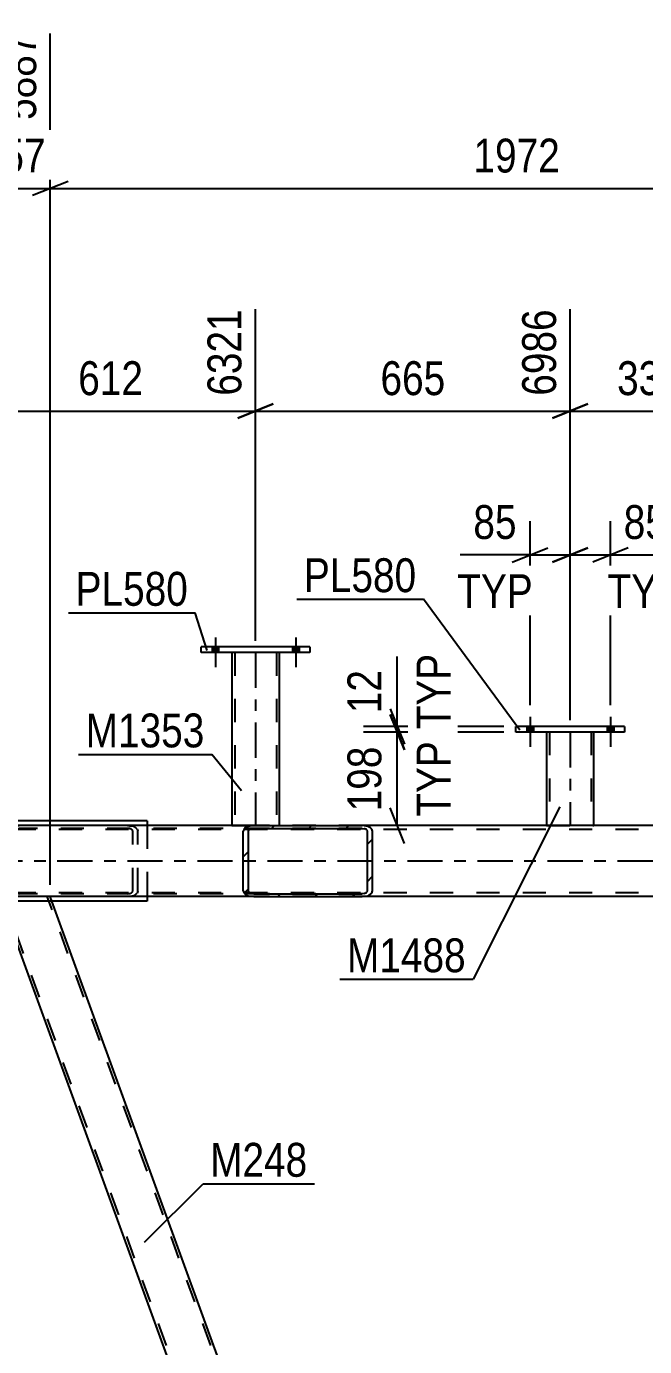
# Model space of a CAD drawing. Header units: millimetres. Extents: x -834 to 355, y -855 to -14.
# Drawn here: x -564.3 to -512.1, y -303.2 to -191.5 of the extents above; entities that cross this region are included whole.
import ezdxf

# ---------------------------------------------------------------- set-up
doc = ezdxf.new("R2010")
doc.units = ezdxf.units.MM
doc.linetypes.add('DXK_LINE_DOT2', pattern=[3.9198, 1.9599, -1.9599])
doc.linetypes.add('DXK_LINE_DOT3', pattern=[5.9187, 2.979, -0.9799, 0.9799, -0.9799])
doc.styles.add('Arial Narrow', font='ARIALN.TTF', dxfattribs={"height": 0.2})

# ---------------------------------------------------------------- blocks, each defined once
blk = doc.blocks.new('Part-570384938-35324 - 35208')
at = {"color": 2, "linetype": 'Continuous'}
for p, q in [((-576.98, -258.72), (-576.98, -259.12)), ((-554.13, -258.72), (-576.98, -258.72)), ((-554.13, -258.72), (-554.13, -259.12)), ((-576.98, -265.12), (-576.98, -265.52)), ((-554.13, -265.52), (-576.98, -265.52)), ((-554.13, -265.12), (-554.13, -265.52))]:
    blk.add_line(p, q, dxfattribs=at)
at = {"color": 7, "linetype": 'DXK_LINE_DOT2'}
for p, q in [((-576.98, -259.12), (-576.98, -265.12)), ((-554.13, -259.12), (-554.13, -265.12))]:
    blk.add_line(p, q, dxfattribs=at)
blk = doc.blocks.new('Part-570384938-35298 - 35208')
at = {"color": 7, "linetype": 'DXK_LINE_DOT2'}
for p, q in [((-562.33, -265.12), (-566.59, -265.12)), ((-523.02, -384.12), (-566.34, -265.12)), ((-519.28, -384.12), (-562.59, -265.12)), ((-562.19, -265.52), (-562.33, -265.12))]:
    blk.add_line(p, q, dxfattribs=at)
at = {"color": 2, "linetype": 'Continuous'}
for p, q in [((-520.19, -380.92), (-562.19, -265.52)), ((-523.42, -383.72), (-565.42, -268.33))]:
    blk.add_line(p, q, dxfattribs=at)
blk = doc.blocks.new('Part-570384938-35435 - 35208')
at = {"color": 2, "linetype": 'Continuous'}
for p, q in [((-546.98, -244.48), (-546.98, -259.12)), ((-542.98, -244.48), (-542.98, -259.12))]:
    blk.add_line(p, q, dxfattribs=at)
at = {"color": 7, "linetype": 'DXK_LINE_DOT2'}
for p, q in [((-542.98, -244.48), (-546.98, -244.48)), ((-546.94, -244.48), (-546.98, -244.48)), ((-546.74, -244.48), (-546.74, -259.12)), ((-543.22, -244.48), (-543.22, -259.12)), ((-546.98, -259.12), (-546.98, -259.12)), ((-546.98, -259.12), (-542.98, -259.12)), ((-542.98, -259.12), (-542.98, -259.12)), ((-542.98, -259.12), (-542.98, -259.12))]:
    blk.add_line(p, q, dxfattribs=at)
at = {"color": 7, "linetype": 'DXK_LINE_DOT3'}
blk.add_line((-544.98, -244.48), (-544.98, -259.12), dxfattribs=at)
blk = doc.blocks.new('Part-570384938-35318 - 35208')
at = {"linetype": 'Continuous'}
h = blk.add_hatch(dxfattribs=at)
h.set_pattern_fill('', scale=0.7, style=0, pattern_type=0)
h.set_pattern_definition([(45, (-545.9485, -264.825), (-1.57154, 1.57154), [])])
h.paths.add_polyline_path([(-546.02, -264.64), (-545.95, -264.82), (-545.76, -264.98), (-545.48, -265.08), (-545.14, -265.12), (-535.97, -265.12), (-535.64, -265.08), (-535.35, -264.98), (-535.16, -264.82), (-535.1, -264.64), (-535.1, -259.6), (-535.16, -259.42), (-535.35, -259.26), (-535.64, -259.16), (-535.97, -259.12), (-545.14, -259.12), (-545.48, -259.16), (-545.76, -259.26), (-545.95, -259.42), (-546.02, -259.6)])
h.paths.add_polyline_path([(-545.55, -259.51), (-545.45, -259.43), (-545.31, -259.38), (-545.14, -259.36), (-535.97, -259.36), (-535.8, -259.38), (-535.66, -259.43), (-535.57, -259.51), (-535.53, -259.6), (-535.53, -264.64), (-535.57, -264.73), (-535.66, -264.81), (-535.8, -264.86), (-535.97, -264.88), (-545.14, -264.88), (-545.31, -264.86), (-545.45, -264.81), (-545.55, -264.73), (-545.58, -264.64), (-545.58, -259.6)])
at = {"color": 2, "linetype": 'Continuous'}
for p, q in [((-565.55, -259.6), (-565.52, -259.42)), ((-565.55, -264.64), (-565.55, -259.6)), ((-565.52, -259.42), (-565.43, -259.26)), ((-565.43, -259.26), (-565.28, -259.16)), ((-565.28, -259.16), (-565.26, -259.15)), ((-565.26, -259.15), (-564.97, -259.12)), ((-545.14, -259.12), (-564.97, -259.12)), ((-545.95, -259.42), (-546.02, -259.6)), ((-546.02, -264.64), (-546.02, -259.6)), ((-545.58, -259.6), (-545.55, -259.51)), ((-545.58, -264.64), (-545.58, -259.6)), ((-545.14, -259.12), (-545.48, -259.16)), ((-545.31, -259.38), (-545.14, -259.36)), ((-545.14, -259.12), (-535.97, -259.12)), ((-545.14, -259.36), (-535.97, -259.36)), ((-535.64, -259.16), (-535.97, -259.12)), ((-535.97, -259.36), (-535.8, -259.38)), ((-535.57, -259.51), (-535.53, -259.6)), ((-535.53, -264.64), (-535.53, -259.6)), ((-535.1, -259.6), (-535.16, -259.42)), ((-535.1, -264.64), (-535.1, -259.6)), ((-565.52, -264.82), (-565.55, -264.64)), ((-546.02, -264.64), (-545.95, -264.82)), ((-545.55, -264.73), (-545.58, -264.64)), ((-535.53, -264.64), (-535.57, -264.73)), ((-535.16, -264.82), (-535.1, -264.64)), ((-565.43, -264.98), (-565.52, -264.82)), ((-565.28, -265.08), (-565.43, -264.98)), ((-565.26, -265.09), (-565.28, -265.08)), ((-564.97, -265.12), (-565.26, -265.09)), ((-545.14, -265.12), (-564.97, -265.12)), ((-545.48, -265.08), (-545.14, -265.12)), ((-545.14, -264.88), (-545.31, -264.86)), ((-545.14, -264.88), (-535.97, -264.88)), ((-545.14, -265.12), (-535.97, -265.12)), ((-535.8, -264.86), (-535.97, -264.88)), ((-535.97, -265.12), (-535.64, -265.08))]:
    blk.add_line(p, q, dxfattribs=at)
at = {"color": 7, "linetype": 'DXK_LINE_DOT2'}
for p, q in [((-565.32, -259.51), (-565.34, -259.6)), ((-565.34, -264.64), (-565.34, -259.6)), ((-565.28, -259.43), (-565.32, -259.51)), ((-565.14, -259.38), (-565.28, -259.43)), ((-565.28, -259.43), (-565.28, -264.81)), ((-565.26, -265.09), (-565.26, -259.15)), ((-564.97, -259.36), (-565.14, -259.38)), ((-535.97, -259.36), (-564.97, -259.36)), ((-555.8, -259.12), (-555.47, -259.16)), ((-555.63, -259.38), (-555.8, -259.36)), ((-555.36, -259.6), (-555.4, -259.51)), ((-555.36, -264.64), (-555.36, -259.6)), ((-554.99, -259.42), (-554.93, -259.6)), ((-554.93, -264.64), (-554.93, -259.6)), ((-535.97, -259.12), (-545.14, -259.12)), ((-565.34, -264.64), (-565.32, -264.73)), ((-555.4, -264.73), (-555.36, -264.64)), ((-554.93, -264.64), (-554.99, -264.82)), ((-565.32, -264.73), (-565.28, -264.81)), ((-565.28, -264.81), (-565.14, -264.86)), ((-565.14, -264.86), (-564.97, -264.88)), ((-535.97, -264.88), (-564.97, -264.88)), ((-555.8, -264.88), (-555.63, -264.86)), ((-555.47, -265.08), (-555.8, -265.12)), ((-535.97, -265.12), (-545.14, -265.12))]:
    blk.add_line(p, q, dxfattribs=at)
for centre, radius, start, end in [((-555.7, -259.78), 0.409, 41.9363, 80.4819), ((-555.6, -259.96), 0.817, 41.9363, 80.4819), ((-555.7, -264.46), 0.409, 279.5182, 318.0638), ((-555.6, -264.28), 0.817, 279.5182, 318.0638)]:
    blk.add_arc(centre, radius, start, end, dxfattribs=at)
at = {"color": 2, "linetype": 'Continuous'}
for centre, radius, start, end in [((-545.34, -259.96), 0.817, 99.5182, 138.0638), ((-545.24, -259.78), 0.409, 99.5182, 138.0638), ((-535.87, -259.78), 0.409, 41.9363, 80.4819), ((-535.77, -259.96), 0.817, 41.9363, 80.4819), ((-545.34, -264.28), 0.817, 221.9363, 260.4819), ((-545.24, -264.46), 0.409, 221.9363, 260.4819), ((-535.87, -264.46), 0.409, 279.5182, 318.0638), ((-535.77, -264.28), 0.817, 279.5182, 318.0638)]:
    blk.add_arc(centre, radius, start, end, dxfattribs=at)
blk = doc.blocks.new('Part-570384938-35436 - 35208')
at = {"color": 2, "linetype": 'Continuous'}
for p, q in [((-540.38, -244), (-549.58, -244)), ((-549.58, -244.48), (-549.58, -244)), ((-540.38, -244.48), (-549.58, -244.48)), ((-540.38, -244), (-540.38, -244.48))]:
    blk.add_line(p, q, dxfattribs=at)
blk = doc.blocks.new('Part-570384938-35464 - 35208')
at = {"color": 2, "linetype": 'Continuous'}
for p, q in [((-520.38, -251.21), (-520.38, -259.12)), ((-516.38, -259.12), (-516.38, -251.21))]:
    blk.add_line(p, q, dxfattribs=at)
at = {"color": 7, "linetype": 'DXK_LINE_DOT2'}
for p, q in [((-516.38, -251.21), (-520.38, -251.21)), ((-520.35, -251.21), (-520.38, -251.21)), ((-520.14, -251.21), (-520.14, -259.12)), ((-516.62, -251.21), (-516.62, -259.12)), ((-520.38, -259.12), (-516.38, -259.12))]:
    blk.add_line(p, q, dxfattribs=at)
at = {"color": 7, "linetype": 'DXK_LINE_DOT3'}
blk.add_line((-518.38, -251.21), (-518.38, -259.12), dxfattribs=at)
blk = doc.blocks.new('Part-570384938-35465 - 35208')
at = {"color": 2, "linetype": 'Continuous'}
for p, q in [((-513.78, -250.73), (-522.98, -250.73)), ((-522.98, -251.21), (-522.98, -250.73)), ((-513.78, -251.21), (-522.98, -251.21)), ((-513.78, -250.73), (-513.78, -251.21))]:
    blk.add_line(p, q, dxfattribs=at)
blk = doc.blocks.new('Bolt-570384938-35584 - 35208')
at = {"linetype": 'Continuous'}
for points in [[(-521.5, -250.73), (-522.06, -250.73), (-522.06, -251.21), (-521.5, -251.21)], [(-521.5, -250.73), (-522.06, -250.73), (-522.06, -251.21), (-521.5, -251.21)], [(-514.7, -250.73), (-515.26, -250.73), (-515.26, -251.21), (-514.7, -251.21)], [(-514.7, -250.73), (-515.26, -250.73), (-515.26, -251.21), (-514.7, -251.21)]]:
    blk.add_hatch(color=1, dxfattribs=at).paths.add_polyline_path(points)
at = {"color": 1, "linetype": 'Continuous'}
for p, q in [((-521.78, -249.93), (-521.78, -252.45)), ((-521.78, -249.93), (-521.78, -252.45)), ((-514.98, -249.93), (-514.98, -252.45)), ((-514.98, -249.93), (-514.98, -252.45)), ((-522.06, -250.73), (-522.06, -251.21)), ((-522.06, -250.73), (-522.06, -251.21)), ((-521.5, -250.73), (-521.5, -251.21)), ((-521.5, -250.73), (-521.5, -251.21)), ((-515.26, -250.73), (-515.26, -251.21)), ((-515.26, -250.73), (-515.26, -251.21)), ((-514.7, -250.73), (-514.7, -251.21)), ((-514.7, -250.73), (-514.7, -251.21))]:
    blk.add_line(p, q, dxfattribs=at)
blk = doc.blocks.new('Part-570384938-35505 - 35208')
at = {"color": 7, "linetype": 'DXK_LINE_DOT2'}
for p, q in [((-97.1, -259.44), (-797.81, -259.44)), ((-535.97, -259.12), (-595.14, -259.12)), ((-97.1, -264.8), (-797.81, -264.8)), ((-535.97, -265.12), (-595.14, -265.12))]:
    blk.add_line(p, q, dxfattribs=at)
at = {"color": 2, "linetype": 'Continuous'}
for p, q in [((-510, -259.12), (-535.97, -259.12)), ((-510, -265.12), (-535.97, -265.12))]:
    blk.add_line(p, q, dxfattribs=at)
at = {"color": 7, "linetype": 'DXK_LINE_DOT3'}
blk.add_line((-97.1, -262.12), (-797.81, -262.12), dxfattribs=at)
blk = doc.blocks.new('Bolt-570384938-35571 - 35208')
at = {"linetype": 'Continuous'}
for points in [[(-548.1, -244), (-548.66, -244), (-548.66, -244.48), (-548.1, -244.48)], [(-548.1, -244), (-548.66, -244), (-548.66, -244.48), (-548.1, -244.48)], [(-541.3, -244), (-541.86, -244), (-541.86, -244.48), (-541.3, -244.48)], [(-541.3, -244), (-541.86, -244), (-541.86, -244.48), (-541.3, -244.48)]]:
    blk.add_hatch(color=1, dxfattribs=at).paths.add_polyline_path(points)
at = {"color": 1, "linetype": 'Continuous'}
for p, q in [((-548.38, -243.2), (-548.38, -245.72)), ((-548.38, -243.2), (-548.38, -245.72)), ((-541.58, -243.2), (-541.58, -245.72)), ((-541.58, -243.2), (-541.58, -245.72)), ((-548.66, -244), (-548.66, -244.48)), ((-548.66, -244), (-548.66, -244.48)), ((-548.1, -244), (-548.1, -244.48)), ((-548.1, -244), (-548.1, -244.48)), ((-541.86, -244), (-541.86, -244.48)), ((-541.86, -244), (-541.86, -244.48)), ((-541.3, -244), (-541.3, -244.48)), ((-541.3, -244), (-541.3, -244.48))]:
    blk.add_line(p, q, dxfattribs=at)
blk = doc.blocks.new('StraightDimension-570384938-42900 - 35208')
at = {"color": 7, "linetype": 'Continuous'}
for p, q in [((-544.98, -243.48), (-544.98, -215.44)), ((-518.38, -250.21), (-518.38, -215.44)), ((-543.48, -223.45), (-546.48, -224.65)), ((-544.98, -224.05), (-518.38, -224.05)), ((-519.88, -224.65), (-516.88, -223.45))]:
    blk.add_line(p, q, dxfattribs=at)
at = {"color": 0}
blk.add_wipeout([(-528.34, -223.3), (-528.34, -219.1), (-535.02, -219.1), (-535.02, -223.3)], dxfattribs=at)
at = {"color": 3, "style": 'Arial Narrow'}
blk.add_text('665', height=2.863, dxfattribs=at).set_placement((-534.42, -222.7))
at = {"color": 0, "linetype": 'Continuous'}
blk.add_wipeout([(-518.98, -214.84), (-523.18, -214.84), (-523.18, -223.35), (-518.98, -223.35)], dxfattribs=at)
at = {"color": 3, "linetype": 'Continuous', "style": 'Arial Narrow'}
blk.add_text('6986', height=2.863, rotation=90.0002, dxfattribs=at).set_placement((-519.58, -222.75))
blk = doc.blocks.new('StraightDimension-570384938-42901 - 35208')
at = {"color": 7, "linetype": 'Continuous'}
for p, q in [((-569.47, -250.21), (-569.47, -210.94)), ((-544.98, -243.48), (-544.98, -215.44)), ((-567.97, -223.45), (-570.97, -224.65)), ((-569.47, -224.05), (-544.98, -224.05)), ((-546.48, -224.65), (-543.48, -223.45))]:
    blk.add_line(p, q, dxfattribs=at)
at = {"color": 0}
blk.add_wipeout([(-553.88, -223.3), (-553.88, -219.1), (-560.57, -219.1), (-560.57, -223.3)], dxfattribs=at)
at = {"color": 3, "style": 'Arial Narrow'}
blk.add_text('612', height=2.863, dxfattribs=at).set_placement((-559.97, -222.7))
at = {"color": 0, "linetype": 'Continuous'}
blk.add_wipeout([(-545.58, -214.84), (-549.78, -214.84), (-549.78, -223.35), (-545.58, -223.35)], dxfattribs=at)
at = {"color": 3, "linetype": 'Continuous', "style": 'Arial Narrow'}
blk.add_text('6321', height=2.863, rotation=90.0002, dxfattribs=at).set_placement((-546.18, -222.75))
blk = doc.blocks.new('StraightDimension-570384938-46759 - 35208')
at = {"color": 7, "linetype": 'Continuous'}
for p, q in [((-521.78, -248.93), (-521.78, -233.37)), ((-518.38, -250.21), (-518.38, -233.37)), ((-523.28, -236.82), (-520.28, -235.62)), ((-516.88, -235.62), (-519.88, -236.82)), ((-521.78, -236.22), (-527.69, -236.22)), ((-521.78, -236.22), (-527.69, -236.22)), ((-521.78, -236.22), (-518.38, -236.22))]:
    blk.add_line(p, q, dxfattribs=at)
at = {"color": 0}
blk.add_wipeout([(-522.31, -235.47), (-522.31, -231.27), (-527.17, -231.27), (-527.17, -235.47)], dxfattribs=at)
at = {"color": 0, "linetype": 'Continuous'}
blk.add_wipeout([(-520.94, -241.32), (-520.94, -237.12), (-528.53, -237.12), (-528.53, -241.32)], dxfattribs=at)
at = {"color": 3, "style": 'Arial Narrow'}
blk.add_text('85', height=2.863, dxfattribs=at).set_placement((-526.57, -234.87))
at = {"color": 3, "linetype": 'Continuous', "style": 'Arial Narrow'}
blk.add_text('TYP', height=2.863, dxfattribs=at).set_placement((-527.93, -240.72))
blk = doc.blocks.new('StraightDimension-570384938-46744 - 35208')
at = {"color": 7, "linetype": 'Continuous'}
for p, q in [((-533.6, -249.71), (-532.4, -252.71)), ((-523.98, -251.21), (-535.85, -251.21)), ((-533, -259.12), (-533, -251.21)), ((-532.4, -260.62), (-533.6, -257.62)), ((-521.38, -259.12), (-535.85, -259.12))]:
    blk.add_line(p, q, dxfattribs=at)
at = {"color": 0}
blk.add_wipeout([(-533.75, -251.82), (-537.95, -251.82), (-537.95, -258.51), (-533.75, -258.51)], dxfattribs=at)
at = {"color": 0, "linetype": 'Continuous'}
blk.add_wipeout([(-527.9, -251.37), (-532.1, -251.37), (-532.1, -258.96), (-527.9, -258.96)], dxfattribs=at)
at = {"color": 3, "linetype": 'Continuous', "style": 'Arial Narrow'}
blk.add_text('TYP', height=2.863, rotation=90.0002, dxfattribs=at).set_placement((-528.5, -258.36))
at = {"color": 3, "style": 'Arial Narrow'}
blk.add_text('198', height=2.863, rotation=90.0002, dxfattribs=at).set_placement((-534.35, -257.91))
blk = doc.blocks.new('StraightDimension-570384938-42899 - 35208')
at = {"color": 7, "linetype": 'Continuous'}
for p, q in [((-504.98, -243.48), (-504.98, -210.94)), ((-518.38, -250.21), (-518.38, -215.44)), ((-516.88, -223.45), (-519.88, -224.65)), ((-518.38, -224.05), (-504.98, -224.05)), ((-506.48, -224.65), (-503.48, -223.45))]:
    blk.add_line(p, q, dxfattribs=at)
at = {"color": 0}
blk.add_wipeout([(-508.34, -223.3), (-508.34, -219.1), (-515.02, -219.1), (-515.02, -223.3)], dxfattribs=at)
at = {"color": 3, "style": 'Arial Narrow'}
blk.add_text('335', height=2.863, dxfattribs=at).set_placement((-514.42, -222.7))
at = {"color": 0, "linetype": 'Continuous'}
blk.add_wipeout([(-505.58, -210.34), (-509.78, -210.34), (-509.78, -218.85), (-505.58, -218.85)], dxfattribs=at)
at = {"color": 3, "linetype": 'Continuous', "style": 'Arial Narrow'}
blk.add_text('7321', height=2.863, rotation=90.0002, dxfattribs=at).set_placement((-506.18, -218.25))
blk = doc.blocks.new('StraightDimension-570384938-46271 - 35208')
at = {"color": 7, "linetype": 'Continuous'}
for p, q in [((-562.33, -264.12), (-562.33, -192.11)), ((-483.47, -264.12), (-483.47, -196.61)), ((-560.83, -204.62), (-563.83, -205.82)), ((-562.33, -205.22), (-483.47, -205.22)), ((-484.97, -205.82), (-481.97, -204.62))]:
    blk.add_line(p, q, dxfattribs=at)
at = {"color": 0}
blk.add_wipeout([(-518.65, -204.47), (-518.65, -200.27), (-527.16, -200.27), (-527.16, -204.47)], dxfattribs=at)
at = {"color": 3, "style": 'Arial Narrow'}
blk.add_text('1972', height=2.863, dxfattribs=at).set_placement((-526.56, -203.87))
at = {"color": 0, "linetype": 'Continuous'}
blk.add_wipeout([(-484.07, -196.01), (-488.27, -196.01), (-488.27, -204.52), (-484.07, -204.52)], dxfattribs=at)
at = {"color": 3, "linetype": 'Continuous', "style": 'Arial Narrow'}
blk.add_text('7858', height=2.863, rotation=90.0002, dxfattribs=at).set_placement((-484.67, -203.92))
blk = doc.blocks.new('StraightDimension-570384938-46272 - 35208')
at = {"color": 7, "linetype": 'Continuous'}
for p, q in [((-562.33, -264.12), (-562.33, -192.11)), ((-568.6, -264.12), (-568.6, -196.61)), ((-570.1, -205.82), (-567.1, -204.62)), ((-568.6, -205.22), (-562.33, -205.22)), ((-560.83, -204.62), (-563.83, -205.82))]:
    blk.add_line(p, q, dxfattribs=at)
at = {"color": 0}
blk.add_wipeout([(-562.13, -204.47), (-562.13, -200.27), (-568.81, -200.27), (-568.81, -204.47)], dxfattribs=at)
at = {"color": 3, "style": 'Arial Narrow'}
blk.add_text('157', height=2.863, dxfattribs=at).set_placement((-568.21, -203.87))
at = {"color": 0, "linetype": 'Continuous'}
blk.add_wipeout([(-562.93, -191.51), (-567.13, -191.51), (-567.13, -200.02), (-562.93, -200.02)], dxfattribs=at)
at = {"color": 3, "linetype": 'Continuous', "style": 'Arial Narrow'}
blk.add_text('5887', height=2.863, rotation=90.0002, dxfattribs=at).set_placement((-563.53, -199.42))
blk = doc.blocks.new('StraightDimension-570384938-46743 - 35208')
at = {"color": 7, "linetype": 'Continuous'}
for p, q in [((-533, -250.73), (-533, -244.82)), ((-533, -250.73), (-533, -244.82)), ((-533.6, -249.23), (-532.4, -252.23)), ((-532.4, -252.71), (-533.6, -249.71)), ((-523.98, -250.73), (-535.85, -250.73)), ((-523.98, -251.21), (-535.85, -251.21)), ((-533, -251.21), (-533, -250.73))]:
    blk.add_line(p, q, dxfattribs=at)
at = {"color": 0, "linetype": 'Continuous'}
blk.add_wipeout([(-527.9, -243.98), (-532.1, -243.98), (-532.1, -251.57), (-527.9, -251.57)], dxfattribs=at)
at = {"color": 0}
blk.add_wipeout([(-533.75, -245.35), (-537.95, -245.35), (-537.95, -250.21), (-533.75, -250.21)], dxfattribs=at)
at = {"color": 3, "linetype": 'Continuous', "style": 'Arial Narrow'}
blk.add_text('TYP', height=2.863, rotation=90.0002, dxfattribs=at).set_placement((-528.5, -250.97))
at = {"color": 3, "style": 'Arial Narrow'}
blk.add_text('12', height=2.863, rotation=90.0002, dxfattribs=at).set_placement((-534.35, -249.61))
blk = doc.blocks.new('StraightDimension-570384938-46758 - 35208')
at = {"color": 7, "linetype": 'Continuous'}
for p, q in [((-518.38, -250.21), (-518.38, -233.37)), ((-514.98, -248.93), (-514.98, -233.37)), ((-519.88, -236.82), (-516.88, -235.62)), ((-513.48, -235.62), (-516.48, -236.82)), ((-518.38, -236.22), (-514.98, -236.22)), ((-514.98, -236.22), (-509.08, -236.22)), ((-514.98, -236.22), (-509.08, -236.22))]:
    blk.add_line(p, q, dxfattribs=at)
at = {"color": 0}
blk.add_wipeout([(-509.6, -235.47), (-509.6, -231.27), (-514.46, -231.27), (-514.46, -235.47)], dxfattribs=at)
at = {"color": 0, "linetype": 'Continuous'}
blk.add_wipeout([(-508.24, -241.32), (-508.24, -237.12), (-515.83, -237.12), (-515.83, -241.32)], dxfattribs=at)
at = {"color": 3, "style": 'Arial Narrow'}
blk.add_text('85', height=2.863, dxfattribs=at).set_placement((-513.86, -234.87))
at = {"color": 3, "linetype": 'Continuous', "style": 'Arial Narrow'}
blk.add_text('TYP', height=2.863, dxfattribs=at).set_placement((-515.23, -240.72))
blk = doc.blocks.new('Mark-570384938-47086 - 35208')
at = {"color": 30, "linetype": 'Continuous'}
for p in [(-541.49, -239.97), (-522.65, -251.04)]:
    blk.add_line(p, (-530.79, -239.97), dxfattribs=at)
at = {"color": 0}
blk.add_wipeout([(-531.39, -239.37), (-531.39, -236.37), (-540.89, -236.37), (-540.89, -239.37)], dxfattribs=at)
blk.add_wipeout([(-531.39, -239.37), (-531.39, -236.37), (-540.89, -236.37), (-540.89, -239.37)], dxfattribs=at)
at = {"color": 3, "style": 'Arial Narrow'}
blk.add_text('PL580', height=2.863, dxfattribs=at).set_placement((-540.89, -239.37))
blk = doc.blocks.new('Mark-570384938-46812 - 35208')
at = {"color": 30, "linetype": 'Continuous'}
for p in [(-560.79, -241.12), (-549.07, -244.31)]:
    blk.add_line(p, (-550.09, -241.12), dxfattribs=at)
at = {"color": 0}
blk.add_wipeout([(-550.69, -240.52), (-550.69, -237.52), (-560.19, -237.52), (-560.19, -240.52)], dxfattribs=at)
blk.add_wipeout([(-550.69, -240.52), (-550.69, -237.52), (-560.19, -237.52), (-560.19, -240.52)], dxfattribs=at)
at = {"color": 3, "style": 'Arial Narrow'}
blk.add_text('PL580', height=2.863, dxfattribs=at).set_placement((-560.19, -240.52))
blk = doc.blocks.new('Mark-570384938-47075 - 35208')
at = {"color": 30, "linetype": 'Continuous'}
for p in [(-519.27, -257.53), (-537.85, -272.12)]:
    blk.add_line(p, (-526.6, -272.12), dxfattribs=at)
at = {"color": 0}
blk.add_wipeout([(-527.2, -271.52), (-527.2, -268.52), (-537.25, -268.52), (-537.25, -271.52)], dxfattribs=at)
blk.add_wipeout([(-527.2, -271.52), (-527.2, -268.52), (-537.25, -268.52), (-537.25, -271.52)], dxfattribs=at)
at = {"color": 3, "style": 'Arial Narrow'}
blk.add_text('M1488', height=2.863, dxfattribs=at).set_placement((-537.25, -271.52))
blk = doc.blocks.new('Mark-570384938-38971 - 35208')
at = {"color": 30, "linetype": 'Continuous'}
for p, q in [((-554.37, -294.37), (-549.42, -289.42)), ((-549.42, -289.42), (-539.99, -289.42))]:
    blk.add_line(p, q, dxfattribs=at)
at = {"color": 0}
blk.add_wipeout([(-540.59, -288.82), (-540.59, -285.82), (-548.82, -285.82), (-548.82, -288.82)], dxfattribs=at)
blk.add_wipeout([(-540.59, -288.82), (-540.59, -285.82), (-548.82, -285.82), (-548.82, -288.82)], dxfattribs=at)
at = {"color": 3, "style": 'Arial Narrow'}
blk.add_text('M248', height=2.863, dxfattribs=at).set_placement((-548.82, -288.82))
blk = doc.blocks.new('Mark-570384938-46809 - 35208')
at = {"color": 30, "linetype": 'Continuous'}
for p in [(-559.94, -253.1), (-546.17, -256.18)]:
    blk.add_line(p, (-548.69, -253.1), dxfattribs=at)
at = {"color": 0}
blk.add_wipeout([(-549.29, -252.5), (-549.29, -249.5), (-559.34, -249.5), (-559.34, -252.5)], dxfattribs=at)
blk.add_wipeout([(-549.29, -252.5), (-549.29, -249.5), (-559.34, -249.5), (-559.34, -252.5)], dxfattribs=at)
at = {"color": 3, "style": 'Arial Narrow'}
blk.add_text('M1353', height=2.863, dxfattribs=at).set_placement((-559.34, -252.5))

msp = doc.modelspace()

# ---------------------------------------------------------------- block references
for name in ['Bolt-570384938-35571 - 35208', 'Part-570384938-35436 - 35208', 'Part-570384938-35435 - 35208', 'Bolt-570384938-35584 - 35208', 'Part-570384938-35465 - 35208', 'Part-570384938-35464 - 35208', 'Part-570384938-35324 - 35208', 'Part-570384938-35505 - 35208', 'Part-570384938-35318 - 35208', 'Part-570384938-35298 - 35208']:
    msp.add_blockref(name, (0, 0))

# ---------------------------------------------------------------- next in the draw order: block references
for name in ['StraightDimension-570384938-42900 - 35208', 'Mark-570384938-38971 - 35208']:
    msp.add_blockref(name, (0, 0))

# ---------------------------------------------------------------- next in the draw order: block references
for name in ['StraightDimension-570384938-42901 - 35208', 'StraightDimension-570384938-46759 - 35208']:
    msp.add_blockref(name, (0, 0))

# ---------------------------------------------------------------- next in the draw order: block references
for name in ['StraightDimension-570384938-42899 - 35208', 'StraightDimension-570384938-46744 - 35208']:
    msp.add_blockref(name, (0, 0))

# ---------------------------------------------------------------- next in the draw order: block references
msp.add_blockref('StraightDimension-570384938-46271 - 35208', (0, 0))

# ---------------------------------------------------------------- next in the draw order: block references
for name in ['StraightDimension-570384938-46272 - 35208', 'StraightDimension-570384938-46758 - 35208', 'StraightDimension-570384938-46743 - 35208', 'Mark-570384938-46809 - 35208', 'Mark-570384938-47075 - 35208']:
    msp.add_blockref(name, (0, 0))

# ---------------------------------------------------------------- next in the draw order: block references
for name in ['Mark-570384938-47086 - 35208', 'Mark-570384938-46812 - 35208']:
    msp.add_blockref(name, (0, 0))

doc.saveas('drawing.dxf')
